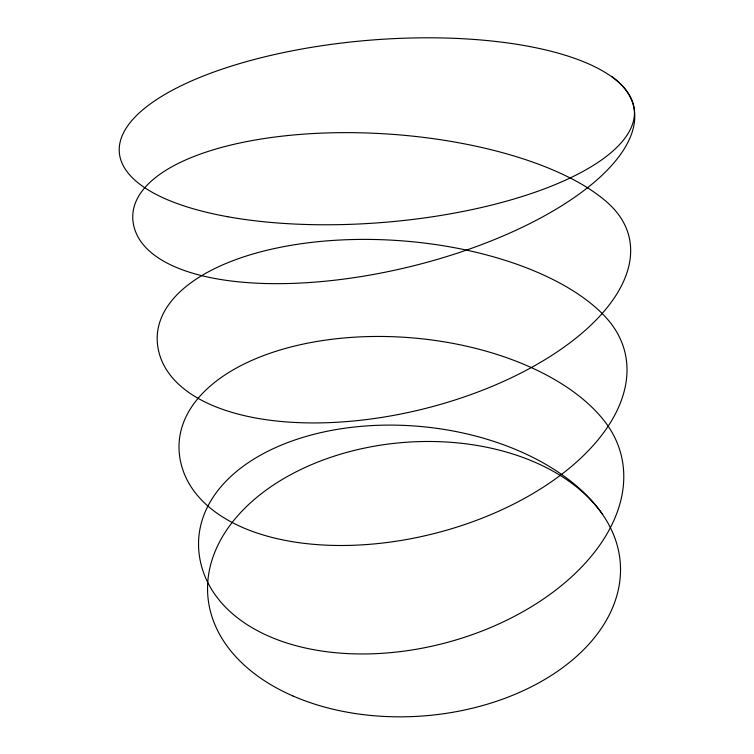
<?xml version="1.0" encoding="UTF-8"?>
<svg xmlns="http://www.w3.org/2000/svg" width="754" height="754" viewBox="0 0 754 754"><rect width="100%" height="100%" fill="white"/><g stroke="black" fill="none" stroke-linecap="round" stroke-linejoin="round"><path stroke-width="1.13" d="M611.56 76.371A257.01 103.741 -13.5 0 1 449.205 255.794A257.01 103.741 -13.5 0 1 133.741 225.663A249.593 97.153 3.8 0 1 318.565 133.26A249.593 97.153 3.8 0 1 608.987 203.995A242.081 118.463 -13.8 0 1 457.31 399.243A242.081 118.463 -13.8 0 1 158.557 350.638A235.502 111.469 4.2 0 1 330.808 240.583A235.502 111.469 4.2 0 1 606.678 318.311A228.848 129.434 -14.3 0 1 464.37 524.652A228.848 129.434 -14.3 0 1 180.668 462.004A222.986 122.271 4.7 0 1 341.873 338.178A222.986 122.271 4.7 0 1 604.604 421.298A217.058 137.548 -15 0 1 470.562 635.245A217.058 137.548 -15 0 1 200.489 561.871A211.789 130.367 5.4 0 1 351.939 427.292A211.789 130.367 5.4 0 1 602.719 514.548M227.868 216.756A258.386 91.366 -4.7 0 0 633.407 121.168A258.386 91.366 -4.7 0 0 269.489 55.702A258.386 91.366 -4.7 0 0 227.868 216.756M293.042 696.017A206.869 137.087 -4.7 0 0 619.449 583.662A206.869 137.087 -4.7 0 0 329.677 457.669A206.869 137.087 -4.7 0 0 293.042 696.017"/></g></svg>
